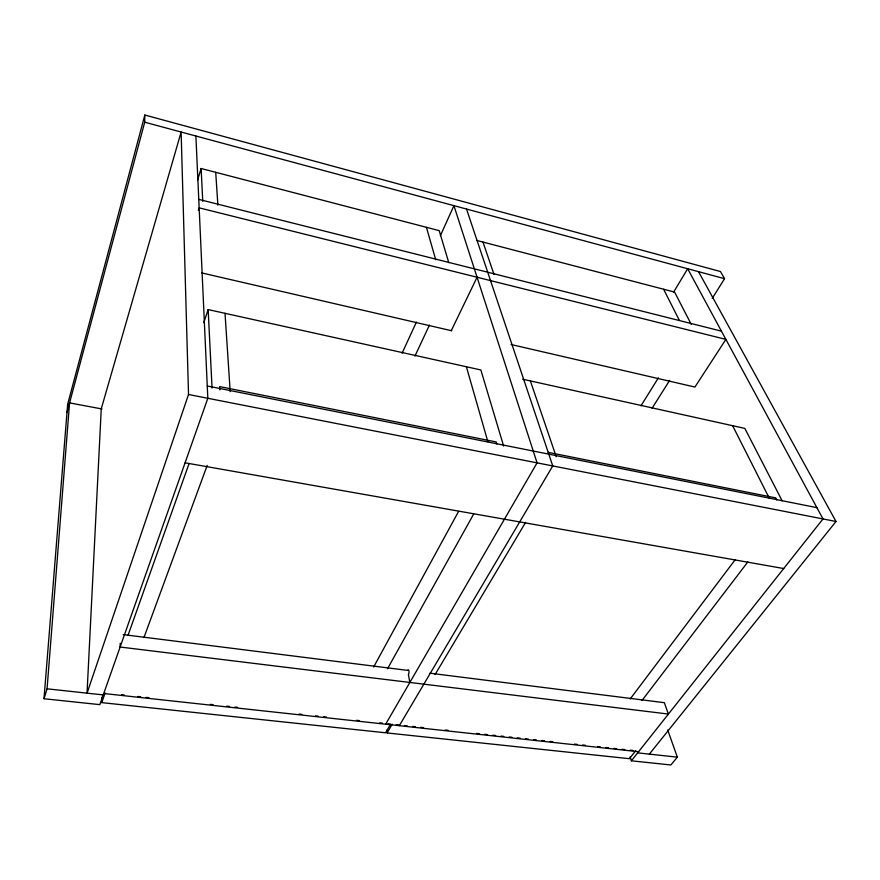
<?xml version="1.0" encoding="UTF-8"?>
<svg xmlns="http://www.w3.org/2000/svg" width="880" height="880" viewBox="0 0 880 880"><rect width="100%" height="100%" fill="white"/><g stroke="black" fill="none" stroke-linecap="round" stroke-linejoin="round"><path stroke-width="1.32" d="M66.99 412.511L144.727 122.21L144.837 115.027L720.456 271.535L724.559 278.696L712.206 298.441M120.23 643.203L120.131 647.031L668.404 714.065L664.323 702.68L429.891 673.189M390.016 725.131L385.55 732.787L101.739 702.625L101.959 697.147M195.888 136.026L207.823 398.288L99.825 704.638L44 698.742L47.058 688.82L69.564 402.897L101.992 408.98M44 698.742L67.65 404.294L144.837 115.027M197.516 180.334L201.124 168.498L439.208 230.648L448.8 262.746M198.352 210.463L199.155 207.845L725.89 339.383L694.925 387.057L511.06 344.509M203.786 322.619L208.153 309.584L480.865 369.963L503.646 446.116M188.529 394.504L87.043 693.154L101.255 408.837L181.126 132.033L188.529 394.504L836 521.488L649.341 754.127M101.739 702.625L105.171 692.901M127.952 635.547L189.09 463.507M143.935 637.593L207.207 465.388M440.418 235.598L453.926 205.656L537.075 462.869L385.66 724.196M402.083 353.221L416.405 322.091M414.931 356.092L429.429 325.127M451.264 330.671L477.07 277.244M373.659 666.996L458.612 511.368M387.519 668.756L473.671 514.063M635.69 750.761L629.42 758.703L387.101 732.952L392.216 724.207M399.333 725.681L552.75 465.938L466.51 209.055M435.039 674.641L525.613 522.368M673.53 292.27L687.676 268.741L822.998 518.936L631.378 760.804L670.879 764.973L677.336 757.163L667.722 730.004M640.97 405.812L658.405 377.839M652.036 408.287L669.603 380.457M630.179 698.973L735.317 559.559M642.004 700.469L747.934 561.814M121.561 694.694L124.3 694.991M137.962 696.476L140.69 696.773M146.157 697.378L148.885 697.675M210.353 704.374L213.081 704.671M226.743 706.167L229.471 706.464M234.938 707.058L237.666 707.355M299.134 714.054L301.873 714.351M315.524 715.847L318.263 716.144M323.719 716.738L326.458 717.035M356.51 720.313L359.238 720.61M379.731 722.843L382.459 723.14M387.926 723.745L390.654 724.042M396.297 724.658L399.014 724.955M404.459 725.549L407.176 725.846M412.621 726.429L415.338 726.726M420.772 727.32L423.5 727.617M445.258 729.993L447.986 730.29M476.542 733.403L479.27 733.7M484.704 734.294L487.421 734.591M492.866 735.185L495.583 735.482M501.028 736.076L503.745 736.373M509.19 736.967L511.907 737.264M517.352 737.858L520.069 738.155M525.514 738.749L528.231 739.046M533.676 739.64L536.393 739.937M541.838 740.531L544.555 740.828M549.989 741.422L552.717 741.708M574.475 744.084L577.203 744.381M582.637 744.975L585.354 745.272M597.597 746.614L600.325 746.9M605.759 747.494L608.487 747.791M613.921 748.385L616.638 748.682M622.083 749.276L624.8 749.573M630.245 750.167L632.962 750.464M103.741 693.506L638.572 751.729M47.058 688.82L103.246 694.914M637.67 752.862L677.336 757.163M123.2 634.601L408.078 670.439M185.075 462.803L783.706 568.535M207.262 385.979L816.893 507.65M548.097 452.331L775.731 497.882L776.754 499.895M522.709 379.225L744.843 428.406L782.166 500.841M201.817 272.943L451.737 330.77M198.77 199.375L721.424 331.144M476.751 240.449L674.608 292.105L691.262 324.412M144.727 122.21L724.559 278.696M698.533 271.667L836 521.488M663.608 289.234L679.36 320.375M732.622 425.7L769.34 498.289M482.966 242.077L494.01 274.428M530.365 380.919L556.248 456.72M630.124 756.888L631.378 760.804M496.837 444.048L496.221 441.947L219.681 386.606L219.868 389.873M426.426 227.315L435.721 259.743M466.389 366.751L487.872 441.738M409.838 682.451L408.397 674.498A2.629 0.957 -83 0 0 408.958 670.824A2.629 0.957 -83 0 0 407.66 670.384M386.672 730.246L387.101 732.952M215.71 172.304L217.877 205.161M225.016 313.313L230.197 391.666M201.124 168.498L202.763 201.355M208.153 309.584L212.058 388.058"/></g></svg>
